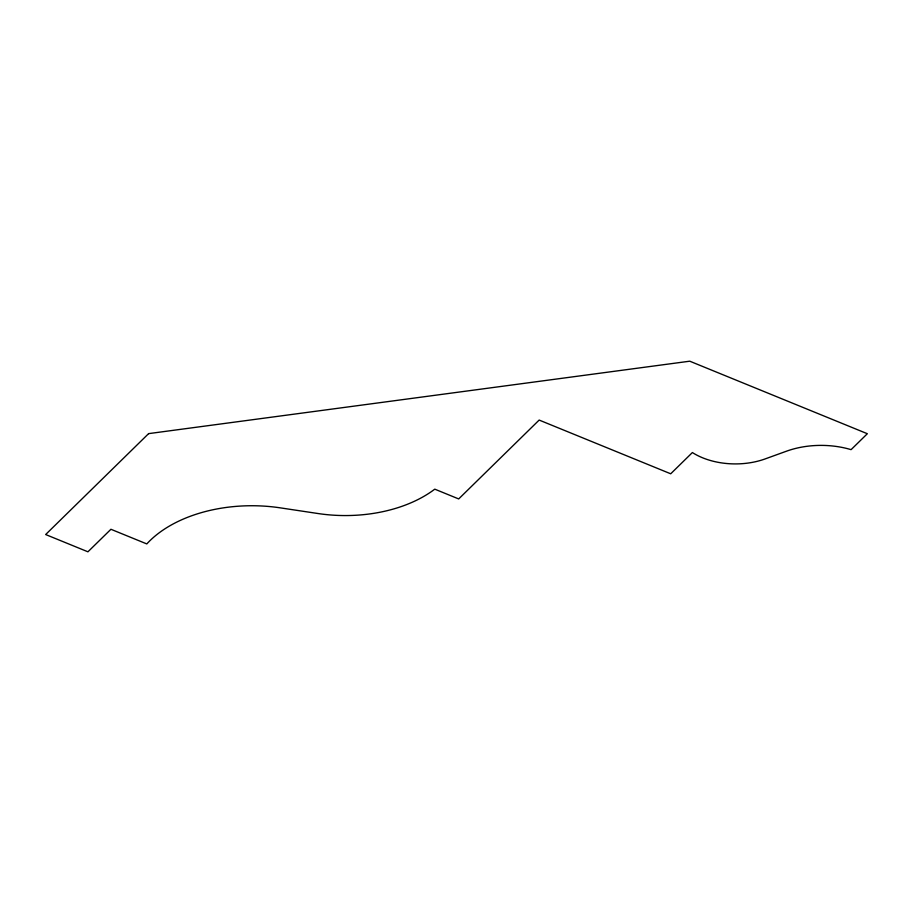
<?xml version="1.0" encoding="UTF-8"?>
<svg xmlns="http://www.w3.org/2000/svg" width="913" height="913" viewBox="0 0 913 913"><rect width="100%" height="100%" fill="white"/><g stroke="black" fill="none" stroke-linecap="round" stroke-linejoin="round"><path stroke-width="1.37" d="M148.614 433.629L45.65 534.539L87.933 551.806L110.93 529.278L146.799 543.92A122.08 77 0.4 0 1 280.223 507.845L318.101 513.54A117.115 73.862 0.4 0 0 434.771 489.163L458.691 498.932L539.161 420.071L670.713 473.79L692.385 452.551A60.053 37.878 0.4 0 0 765.151 458.919L786.492 451.193A69.787 44.018 0.4 0 1 851.087 449.653L867.35 433.721L689.76 361.194L148.614 433.629"/></g></svg>
